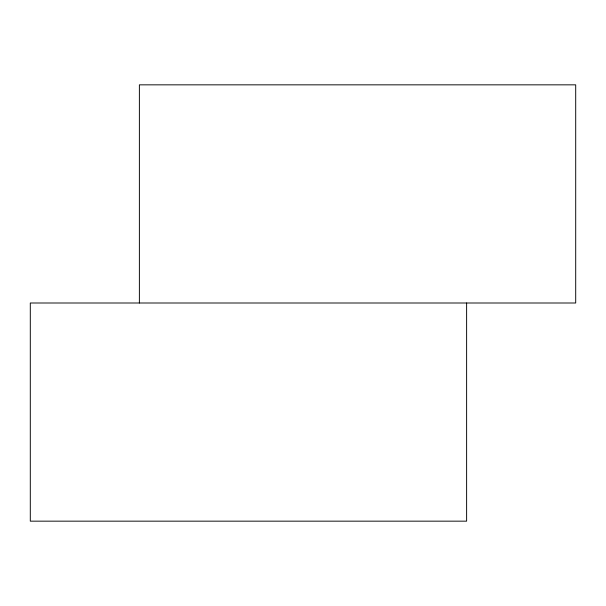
<?xml version="1.0" encoding="UTF-8"?>
<svg xmlns="http://www.w3.org/2000/svg" width="606" height="606" viewBox="0 0 606 606"><rect width="100%" height="100%" fill="white"/><g stroke="black" fill="none" stroke-linecap="round" stroke-linejoin="round"><path stroke-width="0.91" d="M466.62 303L466.62 521.16L30.3 521.16L30.3 303L575.7 303L575.7 84.84L139.38 84.84L139.38 303"/></g></svg>
